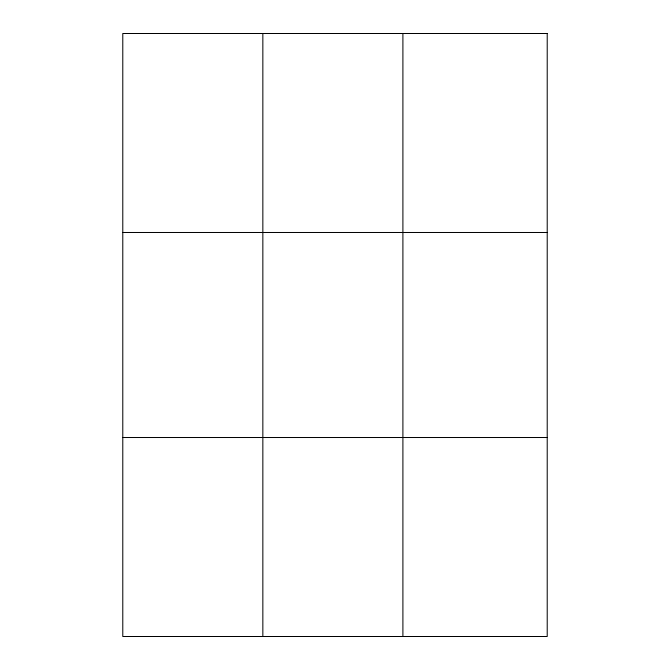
<?xml version="1.0" encoding="UTF-8"?>
<svg xmlns="http://www.w3.org/2000/svg" width="670" height="670" viewBox="0 0 670 670"><rect width="100%" height="100%" fill="white"/><g stroke="black" fill="none" stroke-linecap="round" stroke-linejoin="round"><path stroke-width="1" d="M262.849 636.5L262.849 33.5M402.904 636.5L402.904 33.5M122.786 232.49L547.214 232.49M122.786 437.51L547.214 437.51M547.214 33.5L547.214 636.5L122.786 636.5L122.786 33.5L547.214 33.5"/></g></svg>
